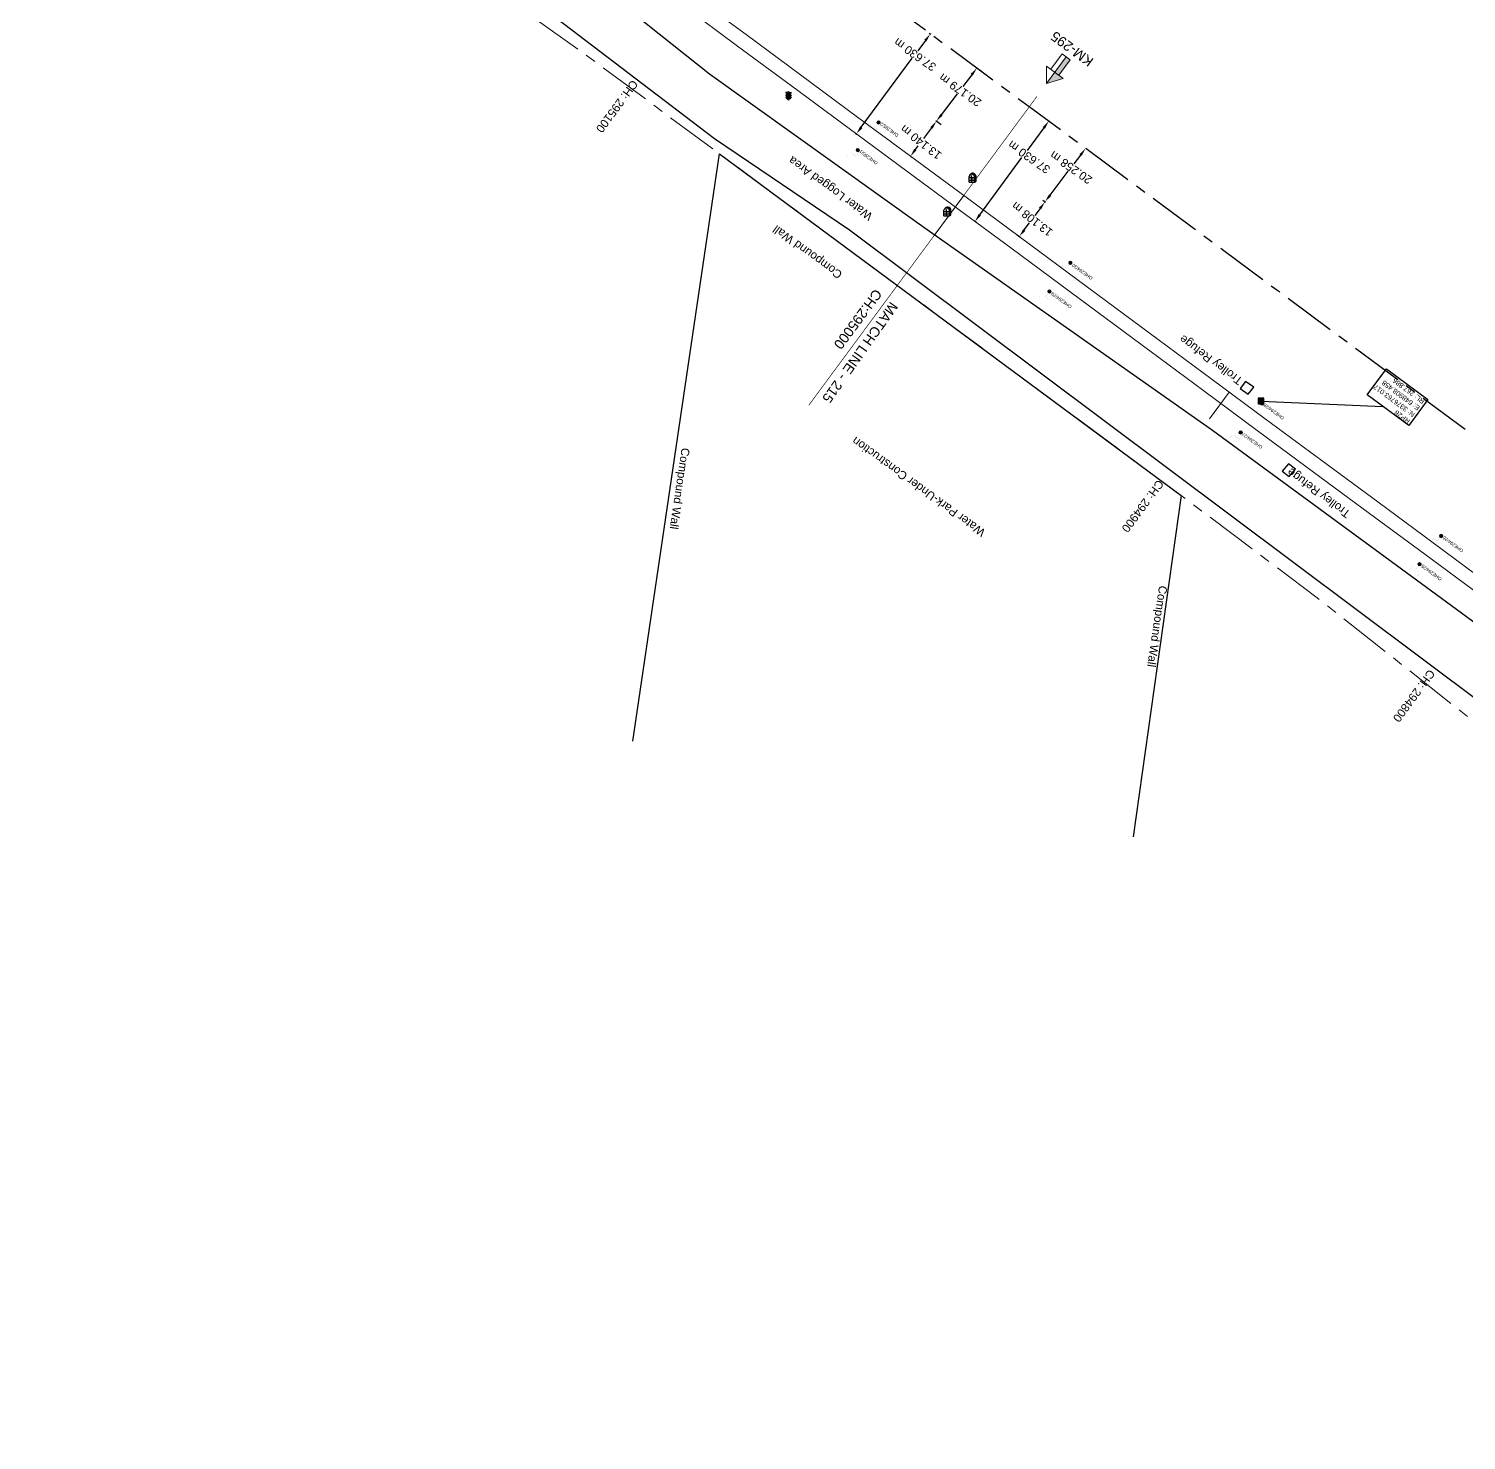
# Model space of a CAD drawing. Header units: metres. Extents: x 646303 to 662875, y 3366650 to 3378730.
# Drawn here: x 648535.5 to 648970.6, y 3376448.5 to 3376875.7 of the extents above; entities that cross this region are included whole.
import ezdxf
from ezdxf.enums import TextEntityAlignment as Align

# ---------------------------------------------------------------- set-up
doc = ezdxf.new("R2010")
doc.units = ezdxf.units.M
doc.header["$MEASUREMENT"] = 0
doc.header["$PDMODE"] = 3
doc.header["$PDSIZE"] = 0.5
doc.linetypes.add('CENTER', pattern=[50.8, 31.75, -6.35, 6.35, -6.35])
doc.linetypes.add('PHANTOM2', pattern=[1.25, 0.625, -0.125, 0.125, -0.125, 0.125, -0.125])
for name, color, linetype in [('Bench_Mark', 7, 'Continuous'), ('COMPOUND_WALL', 251, 'Continuous'), ('DFCC Boundary', 6, 'CENTER'), ('Dimension', 10, 'Continuous'), ('KILOMETER_STONE', 251, 'Continuous'), ('MATCH LINE', 7, 'Continuous'), ('SH.NOS', 251, 'Continuous'), ('SIGN_BOARD', 251, 'Continuous'), ('SIGNAL_POST', 8, 'Continuous'), ('STYLEREMARK', 251, 'Continuous'), ('TOPO_TEXT', 251, 'Continuous'), ('TROLLEY_STAND', 7, 'Continuous'), ('WATER_LOGGED_AREA', 5, 'Continuous')]:
    doc.layers.add(name, color=color, linetype=linetype)
for name, color, linetype, lineweight in [('BOUNDARY DIMENTION', 10, 'Continuous', 0), ('Existing Chainage', 7, 'Continuous', 0), ('Existing IR Track', 143, 'Continuous', 0), ('Existing Railway Boundary', 7, 'CENTER', 0), ('KM STONE', 7, 'Continuous', 0), ('OHE MAST', 8, 'Continuous', 0), ('OHE MAST TEXT', 8, 'Continuous', 0)]:
    doc.layers.add(name, color=color, linetype=linetype, lineweight=lineweight)
doc.styles.add('CUT-FILL', font='cut-fill.shx', dxfattribs={"height": 2})
doc.styles.add('notes', font='romans.shx', dxfattribs={"height": 2})
doc.styles.get("Standard").update_dxf_attribs({"font": 'arial.ttf'})
doc.styles.add('Style-Arial', font='arial.ttf')
doc.dimstyles.new('DIM', dxfattribs={"dimtxt": 2.5, "dimasz": 2.5, "dimexe": 0.18, "dimexo": 0.0625, "dimgap": 0.09, "dimtad": 0, "dimtih": 1, "dimtoh": 1, "dimdec": 3, "dimzin": 0, "dimdsep": 46, "dimtxsty": 'Standard', "dimcen": 0.09, "dimadec": 0, "dimazin": 0, "dimtfac": 1, "dimtdec": 3, "dimtofl": 0, "dimtmove": 0, "dimatfit": 3, "dimfxl": 1, "dimtolj": 1, "dimtzin": 0, "dimarcsym": 0})

# ---------------------------------------------------------------- blocks, each defined once
blk = doc.blocks.new('KMS')
blk.add_hatch(color=256).paths.add_polyline_path([(0.84, 1.71), (0.84, 0), (1.28, 0.25), (1.28, 1.71, 0.82134), (-0.65, 2.08, -0.601821)])
for points in [[(-0.84, 0), (-0.84, 1.71)], [(-0.84, 1.38), (0.84, 1.38)], [(-0.84, 0.64), (0.84, 0.64)], [(-0.84, 0), (0.84, 0)], [(0.84, 0), (0.84, 1.71)], [(0.84, 0), (1.28, 0.25)], [(1.28, 0.25), (1.28, 1.71)]]:
    blk.add_lwpolyline(points)
for centre, radius, start, end in [((0, 1.5), 0.867, 14.1462, 165.8538), ((0.28, 1.7), 1, 0.4859, 158.6661)]:
    blk.add_arc(centre, radius, start, end)
at = {"style": 'notes'}
for s, p in [('S', (-0.25, 0.09)), ('K', (-0.25, 1.58)), ('M', (-0.25, 0.81))]:
    blk.add_text(s, height=0.391, dxfattribs=at).set_placement(p)
blk = doc.blocks.new('SIG')
for color, points in [(1, [(-0.22, 0.42, 0.180295), (-0.01, 0.33, -0.00255), (0.01, 0.33, -0.00255), (0.02, 0.33, 0.180295), (0.23, 0.42, -0.002654), (0.25, 0.44, 0.184495), (0.33, 0.65, 1.000001), (-0.32, 0.65, 0.184495), (-0.24, 0.44, -0.002654)]), (2, [(0.23, -0.23, -0.002654), (0.25, -0.21, 0.184495), (0.33, 0.01, 1.000001), (-0.32, 0.01, 0.184495), (-0.24, -0.21, -0.002654), (-0.22, -0.23, 0.180295), (-0.01, -0.32, -0.00255), (0.01, -0.32, -0.00255), (0.02, -0.32, 0.180295)]), (3, [(0.23, -0.88, -0.002654), (0.25, -0.86, 0.184495), (0.33, -0.64, 1.000001), (-0.32, -0.64, 0.184495), (-0.24, -0.86, -0.002654), (-0.22, -0.88, 0.395599)])]:
    blk.add_hatch(color=color).paths.add_polyline_path(points)
for p, q in [((-0.31, 0.98), (-0.32, -0.9)), ((0.33, -0.9), (0.32, 0.98))]:
    blk.add_line(p, q)
for points in [[(-0.31, 0.98), (-0.81, 0.98, 0.198758), (-0.42, 0.41, 0.003814), (-0.31, 0.39, 0.003814)], [(-0.31, 0.33), (-0.81, 0.33, 0.198758), (-0.42, -0.23, 0.003727), (-0.32, -0.26, 0.003727)], [(0.32, 0.98), (0.82, 0.98, -0.198758), (0.44, 0.41, -0.003814), (0.32, 0.39, -0.003814)], [(0.32, 0.33), (0.82, 0.33, -0.198758), (0.44, -0.23, -0.003727), (0.33, -0.26, -0.003727)], [(-0.32, -0.32), (-0.81, -0.32, 0.198758), (-0.42, -0.88, 0.003639), (-0.32, -0.9)], [(0.33, -0.32), (0.82, -0.32, -0.198758), (0.44, -0.88, -0.003639), (0.33, -0.9)]]:
    blk.add_lwpolyline(points, format="xyb")
for centre, radius, start, end in [((0.01, 0.91), 0.324, 12.4049, 167.5951), ((0.01, 0.81), 0.357, 27.7578, 152.2422), ((0.01, -0.9), 0.324, 181.4572, 358.5428)]:
    blk.add_arc(centre, radius, start, end)
blk = doc.blocks.new('TSB30')
at = {"layer": 'SH.NOS', "const_width": 0.0052}
blk.add_lwpolyline([(-0.02, 0.03), (0.02, 0.03), (0, 0.07)], close=True, dxfattribs=at)
at = {"layer": 'SH.NOS', "const_width": 0.00557}
blk.add_lwpolyline([(0, 0.03), (0, 0)], dxfattribs=at)
at = {"layer": 'SH.NOS', "style": 'CUT-FILL'}
blk.add_text('30', height=0.00787, dxfattribs=at).set_placement((0, 0.04))
blk = doc.blocks.new('OHE MAST')
h = blk.add_hatch(color=256)
edge = h.paths.add_edge_path()
edge.add_arc((0, 0), 0.514, 0, 360)
at = {"const_width": 0.01, "flags": 128}
for points in [[(1.5, 3.5), (1.5, 2), (-1.5, 2), (-1.5, 3.5)], [(0, 2), (0, 0)]]:
    blk.add_lwpolyline(points, dxfattribs=at)
blk.add_circle((0, 0), 0.514)
blk = doc.blocks.new('KM POST PLAN')
at = {"extrusion": (0, 0, -1)}
h = blk.add_hatch(color=256, dxfattribs=at)
h.paths.add_polyline_path([(0, -20), (0, -8.47), (3, -8.47), (3, -20)])
h.paths.add_polyline_path([(0, -8.47), (0, 0), (6.25, -8.47), (3, -8.47)], flags=16)
at = {"flags": 128}
for points in [[(0, 0), (-6.25, -8.47), (6.25, -8.47)], [(0, 0), (0, -20)], [(0, 0), (6.25, -8.47)], [(3, -8.47), (3, -20), (-3, -20), (-3, -8.47)]]:
    blk.add_lwpolyline(points, dxfattribs=at)
at = {"style": 'Style-Arial'}
blk.add_attdef('KM-POST', text='', height=6, dxfattribs=at).set_placement((0, -26, -263.95), align=Align.MIDDLE_CENTER)
blk = doc.blocks.new('*D7261')
at = {"layer": 'Defpoints', "color": 0, "transparency": 16777216}
for p in [(648842.36, 3376823.86), (648834.57, 3376813.32), (648835.31, 3376812.77)]:
    blk.add_point(p, dxfattribs=at)
at = {"layer": 'Dimension', "color": 0, "lineweight": -2, "transparency": 16777216}
for p, q in [((648841.61, 3376821.3), (648840.02, 3376819.15)), ((648842.41, 3376823.82), (648843.24, 3376823.21)), ((648836.79, 3376814.78), (648838.4, 3376816.95)), ((648834.62, 3376813.28), (648835.45, 3376812.67))]:
    blk.add_line(p, q, dxfattribs=at)
at = {"layer": 'Dimension', "color": 0, "transparency": 16777216}
for points in [[(648841.28, 3376821.55), (648841.95, 3376821.06), (648843.1, 3376823.32)], [(648836.46, 3376815.03), (648837.13, 3376814.54), (648835.31, 3376812.77)]]:
    blk.add_solid(points, dxfattribs=at)
at = {"layer": 'Dimension', "color": 0, "lineweight": 0, "transparency": 16777216, "insert": (648839.21, 3376818.05), "char_height": 2.5, "attachment_point": 5, "rotation": 142}
blk.add_mtext('\\A1;13.108 m', dxfattribs=at)
blk = doc.blocks.new('*D7262')
at = {"layer": 'Defpoints', "color": 0, "transparency": 16777216}
for p in [(648810.21, 3376847.66), (648802.4, 3376837.09), (648802.4, 3376837.09)]:
    blk.add_point(p, dxfattribs=at)
at = {"layer": 'Dimension', "color": 0, "lineweight": -2, "transparency": 16777216}
for p, q in [((648810.26, 3376847.62), (648810.36, 3376847.55)), ((648808.73, 3376845.64), (648806.36, 3376842.44)), ((648803.89, 3376839.1), (648804.73, 3376840.24)), ((648802.45, 3376837.05), (648802.54, 3376836.98))]:
    blk.add_line(p, q, dxfattribs=at)
at = {"layer": 'Dimension', "color": 0, "transparency": 16777216}
for points in [[(648808.39, 3376845.89), (648809.06, 3376845.4), (648810.21, 3376847.65)], [(648803.55, 3376839.35), (648804.22, 3376838.85), (648802.4, 3376837.09)]]:
    blk.add_solid(points, dxfattribs=at)
at = {"layer": 'Dimension', "color": 0, "lineweight": 0, "transparency": 16777216, "insert": (648805.55, 3376841.34), "char_height": 2.5, "attachment_point": 5, "rotation": 142}
blk.add_mtext('\\A1;13.140 m', dxfattribs=at)
blk = doc.blocks.new('*D7108')
at = {"layer": 'BOUNDARY DIMENTION', "color": 0, "lineweight": -2, "transparency": 16777216}
for p, q in [((648855.4, 3376839.41), (648855.49, 3376839.34)), ((648853.84, 3376837.46), (648851.78, 3376834.76)), ((648844.61, 3376825.3), (648850.13, 3376832.58)), ((648843.15, 3376823.28), (648843.24, 3376823.2))]:
    blk.add_line(p, q, dxfattribs=at)
at = {"layer": 'BOUNDARY DIMENTION', "color": 0, "transparency": 16777216}
for points in [[(648853.5, 3376837.71), (648854.17, 3376837.21), (648855.35, 3376839.45)], [(648844.28, 3376825.56), (648844.94, 3376825.05), (648843.1, 3376823.31)]]:
    blk.add_solid(points, dxfattribs=at)
at = {"layer": 'Defpoints', "color": 0, "transparency": 16777216}
for p in [(648855.35, 3376839.45), (648855.35, 3376839.45), (648843.1, 3376823.31)]:
    blk.add_point(p, dxfattribs=at)
at = {"layer": 'BOUNDARY DIMENTION', "color": 0, "transparency": 16777216, "insert": (648850.96, 3376833.67), "char_height": 2.5, "attachment_point": 5, "rotation": 145}
blk.add_mtext('\\A1;20.258 m', dxfattribs=at)
blk = doc.blocks.new('*D7109')
at = {"layer": 'BOUNDARY DIMENTION', "color": 0, "lineweight": -2, "transparency": 16777216}
for p, q in [((648820.93, 3376861.75), (648818.23, 3376858.19)), ((648823.83, 3376862.68), (648822.29, 3376863.85)), ((648811.75, 3376849.65), (648816.57, 3376856.01)), ((648811.63, 3376846.61), (648810.09, 3376847.77))]:
    blk.add_line(p, q, dxfattribs=at)
at = {"layer": 'BOUNDARY DIMENTION', "color": 0, "transparency": 16777216}
for points in [[(648820.59, 3376862), (648821.26, 3376861.49), (648822.44, 3376863.74)], [(648811.42, 3376849.91), (648812.08, 3376849.4), (648810.24, 3376847.66)]]:
    blk.add_solid(points, dxfattribs=at)
at = {"layer": 'Defpoints', "color": 0, "transparency": 16777216}
for p in [(648822.44, 3376863.74), (648823.88, 3376862.64), (648811.68, 3376846.57)]:
    blk.add_point(p, dxfattribs=at)
at = {"layer": 'BOUNDARY DIMENTION', "color": 0, "transparency": 16777216, "insert": (648817.4, 3376857.1), "char_height": 2.5, "attachment_point": 5, "rotation": 145}
blk.add_mtext('\\A1;20.179 m', dxfattribs=at)
blk = doc.blocks.new('*D7019')
at = {"layer": 'Defpoints', "color": 0, "linetype": 'Continuous', "ltscale": 0.5, "transparency": 16777216}
for p in [(648844.2, 3376847.67), (648844.58, 3376847.38), (648822.26, 3376817.09)]:
    blk.add_point(p, dxfattribs=at)
at = {"layer": 'DFCC Boundary', "color": 0, "linetype": 'Continuous', "lineweight": -2, "ltscale": 0.5, "transparency": 16777216}
for p, q in [((648844.53, 3376847.42), (648844.05, 3376847.77)), ((648842.72, 3376845.65), (648837.71, 3376838.86)), ((648823.36, 3376819.39), (648836.09, 3376836.66)), ((648822.21, 3376817.13), (648821.73, 3376817.48))]:
    blk.add_line(p, q, dxfattribs=at)
at = {"layer": 'DFCC Boundary', "color": 0, "linetype": 'Continuous', "ltscale": 0.5, "transparency": 16777216}
for points in [[(648842.38, 3376845.9), (648843.05, 3376845.41), (648844.2, 3376847.67)], [(648823.02, 3376819.63), (648823.69, 3376819.14), (648821.87, 3376817.37)]]:
    blk.add_solid(points, dxfattribs=at)
at = {"layer": 'DFCC Boundary', "color": 0, "linetype": 'Continuous', "ltscale": 0.5, "transparency": 16777216, "insert": (648838.25, 3376836.82), "char_height": 2.5, "attachment_point": 5, "rotation": 145}
blk.add_mtext('\\A1;37.630 m', dxfattribs=at)
blk = doc.blocks.new('*D7020')
at = {"layer": 'Defpoints', "color": 0, "linetype": 'Continuous', "ltscale": 0.5, "transparency": 16777216}
for p in [(648807.97, 3376874.4), (648808.37, 3376874.11), (648785.6, 3376844.15)]:
    blk.add_point(p, dxfattribs=at)
at = {"layer": 'DFCC Boundary', "color": 0, "linetype": 'Continuous', "lineweight": -2, "ltscale": 0.5, "transparency": 16777216}
for p, q in [((648808.02, 3376874.37), (648808.51, 3376874)), ((648806.88, 3376872.1), (648804.55, 3376868.94)), ((648787.48, 3376845.86), (648802.92, 3376866.74)), ((648785.65, 3376844.11), (648786.14, 3376843.75))]:
    blk.add_line(p, q, dxfattribs=at)
at = {"layer": 'DFCC Boundary', "color": 0, "linetype": 'Continuous', "ltscale": 0.5, "transparency": 16777216}
for points in [[(648806.55, 3376872.35), (648807.22, 3376871.85), (648808.37, 3376874.11)], [(648787.15, 3376846.11), (648787.82, 3376845.62), (648786, 3376843.85)]]:
    blk.add_solid(points, dxfattribs=at)
at = {"layer": 'DFCC Boundary', "color": 0, "linetype": 'Continuous', "ltscale": 0.5, "transparency": 16777216, "insert": (648803.73, 3376867.84), "char_height": 2.5, "attachment_point": 5, "rotation": 145}
blk.add_mtext('\\A1;37.630 m', dxfattribs=at)
blk = doc.blocks.new('BM')
blk.add_hatch(color=256).paths.add_polyline_path([(-0.88, 0.88), (-0.88, -0.88), (0.88, -0.88), (0.88, 0.88)])
for p, q in [((0.88, 0.88), (-0.88, 0.88)), ((-0.88, 0.88), (-0.88, -0.88)), ((0.88, -0.88), (0.88, 0.88)), ((-0.88, -0.88), (0.88, -0.88))]:
    blk.add_line(p, q)

msp = doc.modelspace()

# ---------------------------------------------------------------- linework, layer by layer
at = {"layer": 'COMPOUND_WALL', "linetype": 'Continuous'}
msp.add_polyline3d([(648718.324, 3376660.051, 265.594), (648744.601, 3376837.776, 265.957), (648884.3359, 3376734.4192, 265.9487), (648869.735, 3376631.179, 266.917)], dxfattribs=at)
at = {"layer": 'DFCC Boundary', "ltscale": 0.5, "flags": 128}
msp.add_lwpolyline([(655695.597, 3371812.1897), (655640.8822, 3371912.823), (655580.0449, 3371996.7158), (655509.7792, 3372062.0857), (655426.9534, 3372113.9756), (655342.6069, 3372167.9462), (655257.8854, 3372221.2222), (655173.2688, 3372275.363), (655087.3459, 3372327.2788), (655002.8598, 3372380.6107), (654914.5097, 3372429.9473), (654741.1355, 3372529.4419), (654650.033, 3372576.4159), (654568.6995, 3372626.155), (654571.9877, 3372630.6369), (654391.4686, 3372756.327), (654377.1337, 3372736.8494), (654004.4289, 3373016.6995), (654007.7887, 3373020.6424), (653690.5739, 3373253.6486), (653690.5425, 3373253.6059), (653433.8132, 3373453.1485), (653440.7668, 3373462.5592), (653208.8394, 3373636.5534), (653216.1698, 3373646.5105), (653142.1983, 3373700.8896), (653053.6963, 3373771.1122), (652994.4341, 3373810.5255), (652929.3691, 3373859.5713), (652860.9168, 3373902.1103), (652749.6028, 3373984.4705), (652631.2396, 3374070.7175), (652636.2281, 3374078.1704), (652537.912, 3374145.7283), (652392.904, 3374241.2711), (652388.7719, 3374235.6812), (652308.569, 3374304.8076), (652315.9256, 3374314.7669), (652103.9815, 3374448.7876), (652083.1937, 3374464.1943), (652072.7494, 3374471.9329), (652052.3219, 3374487.0684), (652038.1897, 3374497.5387), (652024.0173, 3374508.0388), (652009.8347, 3374518.5254), (651995.6683, 3374529), (651981.7515, 3374539.2836), (651967.8828, 3374549.5317), (651954.6903, 3374559.2866), (651941.4997, 3374569.04), (651923.9377, 3374582.0168), (651906.3215, 3374595.0337), (651892.0868, 3374605.5547), (651877.7985, 3374616.1153), (651861.6288, 3374628.0564), (651845.5071, 3374639.9619), (651829.5757, 3374651.7544), (651824.7911, 3374655.296), (651813.6747, 3374663.5244), (651797.4592, 3374675.4968), (651792.6217, 3374679.0685), (651809.3453, 3374701.6999), (651798.0335, 3374710.0518), (651782.3495, 3374721.6444), (651766.6655, 3374733.2369), (651750.5163, 3374745.1875), (651734.3118, 3374757.179), (651717.3274, 3374769.6994), (651700.4625, 3374782.1317), (651684.6001, 3374793.8578), (651668.5938, 3374805.6902), (651652.6806, 3374817.4203), (651636.8173, 3374829.1137), (651620.9269, 3374840.8662), (651604.9647, 3374852.6718), (651588.7459, 3374864.6312), (651572.5882, 3374876.5455), (651556.6943, 3374888.2868), (651540.8409, 3374899.9983), (651524.5553, 3374912.0488), (651508.2568, 3374924.109), (651492.7938, 3374935.5157), (651477.3997, 3374946.8715), (651461.3291, 3374958.7436), (651445.2311, 3374970.6359), (651429.3555, 3374982.3615), (651413.4375, 3374994.1184), (651396.6322, 3375006.522), (651379.7761, 3375018.963), (651363.6644, 3375030.8565), (651352.7728, 3375038.8965), (651331.6522, 3375054.4784), (651315.7738, 3375066.1947), (651299.7306, 3375078.0412), (651283.6239, 3375089.9346), (651273.9044, 3375097.1057), (651264.2377, 3375104.2378), (651243.4187, 3375119.6324), (651222.5077, 3375135.095), (651201.5462, 3375150.5784), (651180.4926, 3375166.1298), (651161.7365, 3375179.9701), (651143.0969, 3375193.7244), (651126.6442, 3375205.9373), (651110.0563, 3375218.2505), (651088.7204, 3375233.9244), (651067.5473, 3375249.4788), (651049.4448, 3375262.8672), (651031.0656, 3375276.4601), (651013.3004, 3375289.5618), (650995.6557, 3375302.5748), (650975.556, 3375317.4171), (650955.4878, 3375332.2363), (650948.8014, 3375337.1771), (650951.4372, 3375340.7501), (650937.0874, 3375351.3535), (650916.0918, 3375366.8677), (650897.9224, 3375380.2929), (650879.805, 3375393.6796), (650866.8386, 3375403.2309), (650853.9116, 3375412.7532), (650835.5886, 3375426.289), (650817.2946, 3375439.8035), (650797.968, 3375454.1206), (650778.7222, 3375468.3781), (650760.7655, 3375481.6337), (650742.8011, 3375494.8949), (650723.0807, 3375509.4255), (650703.3693, 3375523.9495), (650688.6613, 3375534.8372), (650673.8463, 3375545.804), (650653.7938, 3375560.6295), (650633.6894, 3375575.4932), (650612.6421, 3375591.0542), (650592.0153, 3375606.3042), (650570.0328, 3375622.5591), (650548.5001, 3375638.4814), (650530.5234, 3375651.793), (650512.3606, 3375665.2423), (650494.7465, 3375678.2665), (650476.9008, 3375691.462), (650459.2976, 3375704.4721), (650441.3132, 3375717.7633), (650427.1261, 3375728.1319), (650413.8099, 3375737.864), (650402.677, 3375746.2697), (650389.8486, 3375755.6668), (650377.7322, 3375764.5425), (650360.7275, 3375777.1141), (650343.7744, 3375789.6482), (650325.0342, 3375803.5254), (650306.3109, 3375817.39), (650287.6225, 3375831.2124), (650268.717, 3375845.1957), (650250.337, 3375858.8009), (650231.8256, 3375872.5033), (650215.4559, 3375884.6355), (650199.261, 3375896.6381), (650189.9351, 3375903.5429), (650184.6476, 3375907.4517), (650170.3331, 3375918.0338), (650153.2211, 3375930.7288), (650135.9365, 3375943.5518), (650119.2313, 3375955.9159), (650102.3769, 3375968.3905), (650085.2738, 3375981.0461), (650068.2078, 3375993.6742), (650052.7787, 3376005.1011), (650037.4384, 3376016.4621), (650022.1728, 3376027.766), (650006.9632, 3376039.0283), (649974.7512, 3376062.8762), (649961.4537, 3376072.7117), (649948.2091, 3376082.508), (649944.476, 3376085.2722), (649918.728, 3376050.5341), (649909.4316, 3376057.4177), (649896.4092, 3376067.0604), (649893.7832, 3376069.0128), (649891.1645, 3376070.9437), (649888.4639, 3376072.9569), (649875.744, 3376082.3694), (649867.5551, 3376088.4016), (649853.4118, 3376098.8745), (649839.2513, 3376109.3603), (649829.0749, 3376116.9005), (649827.2194, 3376118.2675), (649818.0867, 3376125.0366), (649808.8566, 3376131.8779), (649793.2502, 3376143.4201), (649777.6288, 3376154.9733), (649763.6321, 3376165.3144), (649749.5741, 3376175.7007), (649733.9228, 3376187.2754), (649718.3343, 3376198.8036), (649705.3241, 3376208.4391), (649692.3703, 3376218.0327), (649678.0208, 3376228.6769), (649663.5747, 3376239.3366), (649646.4625, 3376252.0623), (649634.6272, 3376260.744), (649624.9192, 3376267.9946), (649615.0208, 3376275.3876), (649599.9831, 3376286.4834), (649588.9857, 3376294.598), (649590.032, 3376296.0132), (649586.1685, 3376298.8639), (649569.3593, 3376311.3207), (649552.641, 3376323.7102), (649537.2353, 3376335.0739), (649521.9792, 3376346.327), (649506.2408, 3376358.0035), (649490.3575, 3376369.7875), (649475.7578, 3376380.5673), (649461.1933, 3376391.3211), (649445.4753, 3376402.9572), (649429.8494, 3376414.5253), (649414.4906, 3376425.9209), (649378.3483, 3376452.6365), (649368.4603, 3376459.9984), (649352.6509, 3376471.6682), (649336.6992, 3376483.4434), (649322.3941, 3376494.1037), (649307.6557, 3376505.0862), (649290.8736, 3376517.4208), (649273.972, 3376529.8435), (649258.1992, 3376541.4854), (649242.2966, 3376553.2232), (649226.5432, 3376564.8634), (649210.8826, 3376576.435), (649195.2207, 3376588.0769), (649179.5326, 3376599.7383), (649164.9134, 3376610.5118), (649150.5177, 3376621.1205), (649135.415, 3376632.3287), (649120.2337, 3376643.5954), (649107.8929, 3376652.6743), (649095.5927, 3376661.7234), (649079.5687, 3376673.5769), (649063.4846, 3376685.4748), (649046.5651, 3376697.9756), (649029.6506, 3376710.4727), (649013.3465, 3376722.5351), (648996.9805, 3376734.6431), (648980.3936, 3376746.8979), (648963.6626, 3376759.259), (648946.7453, 3376771.7643), (648929.6945, 3376784.3682), (648913.5118, 3376796.3614), (648897.2206, 3376808.435), (648876.2496, 3376823.9678), (648855.1325, 3376839.6089), (648839.3985, 3376851.2044), (648823.6596, 3376862.8037), (648806.187, 3376875.7235), (648788.7814, 3376888.5937), (648772.4766, 3376900.6763), (648756.1277, 3376912.7915), (648748.6058, 3376918.3049), (648733.321, 3376929.6306), (648718.1841, 3376940.8501), (648694.1574, 3376958.9078), (648686.9154, 3376964.1595), (648685.9321, 3376964.8321), (648667.95, 3376978.2197), (648649.3198, 3376992.1471), (648633.5557, 3377003.8368), (648617.684, 3377015.6038), (648613.3865, 3377018.7718), (648613.1308, 3377018.4261), (648605.39, 3377024.1325), (648593.439, 3377032.9404), (648576.5994, 3377045.3816), (648559.8787, 3377057.7351), (648542.9247, 3377070.3132), (648525.9483, 3377082.908), (648511.3109, 3377093.7409), (648496.5572, 3377104.6599), (648477.562, 3377118.7172), (648458.5464, 3377132.7896), (648451.3349, 3377138.2101), (648435.5918, 3377149.862), (648422.1096, 3377159.9046), (648408.3664, 3377170.0637), (648394.6863, 3377180.1761), (648381.6588, 3377189.818), (648368.6059, 3377199.4787), (648354.1188, 3377210.196), (648339.6473, 3377220.9017), (648325.8166, 3377231.1386), (648311.9735, 3377241.3853), (648297.2469, 3377252.2824), (648283.6168, 3377262.3688), (648282.6002, 3377260.9951), (648281.5015, 3377261.8082), (648268.446, 3377271.4578), (648255.3849, 3377281.1115), (648243.3023, 3377290.0413), (648231.5826, 3377298.7116), (648230.1246, 3377299.843), (648216.137, 3377310.1827), (648202.3989, 3377320.3379), (648187.9045, 3377331.0225), (648173.4524, 3377341.7035), (648159.964, 3377351.7009), (648146.3755, 3377361.7726), (648132.3698, 3377372.1252), (648118.3132, 3377382.5155), (648104.5683, 3377392.6752), (648090.8453, 3377402.8186), (648079.0331, 3377411.5788), (648067.1746, 3377420.3734), (648052.1864, 3377431.461), (648037.1291, 3377442.5999), (648023.4384, 3377452.7367), (648009.6421, 3377462.9518), (647998.5681, 3377471.1475), (647977.6651, 3377486.6371), (647970.8013, 3377491.7424), (647954.3046, 3377504.0127), (647940.5645, 3377514.1537), (647927.1436, 3377524.0583), (647912.5029, 3377534.9198), (647897.7662, 3377545.8524), (647883.3488, 3377556.5286), (647868.9785, 3377567.1699), (647855.3948, 3377577.2425), (647841.7032, 3377587.3948), (647828.8284, 3377596.8277), (647815.9828, 3377606.2395), (647798.869, 3377618.9232), (647787.996, 3377626.9816), (647769.1212, 3377640.9619), (647756.6675, 3377650.183), (647742.624, 3377660.5991), (647728.5049, 3377671.0713), (647713.635, 3377682.0926), (647698.699, 3377693.1628), (647681.9918, 3377705.517), (647665.4025, 3377717.7839), (647652.0515, 3377727.6811), (647638.8028, 3377737.5025), (647625.2604, 3377747.546), (647611.724, 3377757.585), (647601.846, 3377764.9047), (647586.5632, 3377776.2354), (647574.9107, 3377784.8659), (647552.1318, 3377801.7377), (647544.5766, 3377807.3492), (647531.2096, 3377817.2774), (647518.7824, 3377826.4783), (647506.3678, 3377835.6698), (647493.0662, 3377845.5438), (647479.7149, 3377855.4547), (647466.3541, 3377865.3556), (647452.9886, 3377875.26), (647440.1702, 3377884.755), (647427.3392, 3377894.2595), (647421.9004, 3377898.2902), (647422.4016, 3377898.9655), (647413.1507, 3377905.8213), (647398.5546, 3377916.6386), (647385.2867, 3377926.4568), (647372.1159, 3377936.2032), (647357.4127, 3377947.1112), (647351.2811, 3377951.6601), (647330.0092, 3377967.4105), (647317.4471, 3377976.6964), (647304.414, 3377986.3606), (647291.335, 3377996.0589), (647278.7541, 3378005.3917), (647266.0777, 3378014.7954), (647252.9457, 3378024.4462), (647239.9839, 3378033.9719), (647225.7512, 3378044.5255), (647211.5179, 3378055.0796), (647196.511, 3378066.208), (647181.4966, 3378077.3419), (647167.7872, 3378087.5064), (647154.0498, 3378097.6917), (647140.7668, 3378107.5414), (647127.4862, 3378117.3893), (647113.2521, 3378127.9375), (647099.0375, 3378138.4713), (647085.0268, 3378148.8592), (647070.9977, 3378159.2608), (647056.5444, 3378169.9697), (647042.0873, 3378180.6814), (647027.5624, 3378191.4464), (647013.0728, 3378202.1851), (646999.864, 3378211.9684), (646986.6741, 3378221.7376), (646973.6148, 3378231.4185), (646960.4875, 3378241.1499), (646945.7953, 3378252.0414), (646931.0256, 3378262.9902), (646930.6274, 3378263.2852), (646951.9475, 3378292.0562)], dxfattribs=at)
at = {"layer": 'Existing Chainage', "color": 0, "linetype": 'Continuous', "lineweight": 13, "flags": 128}
for points in [[(648809.5732, 3376813.1382), (648818.487, 3376825.2024)], [(648892.8802, 3376757.6428), (648898.8384, 3376765.6739)]]:
    msp.add_lwpolyline(points, dxfattribs=at)
at = {"layer": 'Existing IR Track', "flags": 128}
for points in [[(648733.8024, 3376882.4994), (648750.0724, 3376870.4428), (648766.3928, 3376858.3485), (648783.8142, 3376845.4667), (648801.3108, 3376832.5291), (648817.0737, 3376820.9122), (648832.7714, 3376809.3433), (648853.8524, 3376793.7291), (648874.8233, 3376778.1963), (648891.1061, 3376766.1289), (648907.3076, 3376754.1218), (648924.377, 3376741.5041), (648941.2944, 3376728.9988), (648958.0327, 3376716.6322), (648974.6197, 3376704.3775)], [(648736.433, 3376885.8663), (648752.6353, 3376873.8891), (648769.1047, 3376861.7144), (648786.3897, 3376848.9306), (648803.8678, 3376836.0039), (648819.6322, 3376824.3562), (648835.3095, 3376812.773), (648856.3934, 3376797.1473), (648877.2885, 3376781.6616), (648893.6367, 3376769.533), (648909.7099, 3376757.6085), (648926.918, 3376744.9209), (648943.7768, 3376732.4909), (648960.5877, 3376720.0697), (648977.0181, 3376707.9296)]]:
    msp.add_lwpolyline(points, dxfattribs=at)
at = {"layer": 'Existing Railway Boundary', "ltscale": 0.5, "flags": 128}
msp.add_lwpolyline([(646392.1468, 3378591.2261), (646396.278, 3378587.827), (646429.651, 3378563.418), (646508.624, 3378505.748), (646567.005, 3378462.112), (646623.834, 3378415.482), (646669.109, 3378384.322), (646783.715, 3378301.571), (646838.51, 3378262.658), (646952.965, 3378175.311), (647008.322, 3378137.109), (647042.48, 3378108.182), (647061.492, 3378093.308), (647116.071, 3378054.446), (647172.63, 3378010.839), (647203.302, 3377988.485), (647278.805, 3377934.138), (647286.816, 3377929.324), (647322.757, 3377901.879), (647327.453, 3377897.612), (647377.707, 3377860.589), (647378.814, 3377859.734), (647437.901, 3377816.941), (647606.644, 3377691.844), (647666.769, 3377648.092), (647794.937, 3377549.687), (647975.1074, 3377413.5011), (647977.8017, 3377417.0657), (648027.4338, 3377380.0062), (648110.3973, 3377319.5954), (648183.2081, 3377266.1501), (648191.8776, 3377258.0726), (648269.3864, 3377190.3732), (648349.8663, 3377128.7481), (648429.2911, 3377068.0894), (648510.0332, 3377005.89), (648593.7861, 3376946.3385), (648703.2639, 3376868.3893), (648785.9497, 3376807.1919), (648843.0976, 3376764.9217), (648884.3359, 3376734.4192), (648925.4213, 3376703.4942), (649003.8619, 3376641.5777), (649085.6243, 3376580.268), (649160.7342, 3376521.6531), (649159.399, 3376518.699), (649597.03, 3376195.673), (649628.576, 3376173.111), (649858.736, 3376011.074), (649859.639, 3376011.308), (649903.9096, 3375976.0332), (649983.9778, 3375912.8788), (650064.087, 3375849.8458), (650145.5828, 3375789.5147), (650203.6992, 3375747.6273), (650229.1146, 3375729.8999), (650311.1336, 3375670.8996), (650393.4676, 3375613.5658), (650474.1888, 3375553.4634), (650558.5306, 3375491.2802), (650640.5125, 3375430.4873), (650721.5874, 3375369.5602), (650805.2992, 3375310.9776), (650888.8131, 3375251.7425), (650970.5637, 3375191.0218), (650979.148, 3375182.473), (651022.914, 3375150.971), (651049.438, 3375131.658), (651080.6121, 3375108.7365), (651121.6394, 3375080.124), (651162.5065, 3375051.934), (651219.8827, 3375012.3945), (651276.5566, 3374969.1448), (651325.3169, 3374928.7321), (651378.6731, 3374889.2566), (651430.8267, 3374849.9676), (651482.8933, 3374810.1206), (651533.9278, 3374772.1437), (651588.1143, 3374733.5561), (651641.577, 3374695.4503), (651693.877, 3374656.8656), (651742.5416, 3374622.3281)], dxfattribs=at)
at = {"layer": 'MATCH LINE', "linetype": 'PHANTOM2', "ltscale": 15, "const_width": 0.2}
msp.add_lwpolyline([(648840.6342, 3376855.1774), (648771.5901, 3376761.7301)], dxfattribs=at)
at = {"layer": 'STYLEREMARK'}
msp.add_line((648908.4577, 3376763.0027, 268.9741), (648945.2708, 3376761.4044, 397.8593), dxfattribs=at)
at = {"layer": 'STYLEREMARK', "linetype": 'Continuous', "elevation": 397.8593}
msp.add_lwpolyline([(648940.5388, 3376764.9163), (648946.3791, 3376772.7859), (648958.9769, 3376763.4366), (648953.1366, 3376755.567)], close=True, dxfattribs=at)
at = {"layer": 'TROLLEY_STAND', "linetype": 'Continuous'}
for points in [[(648904.579, 3376765.099, 268.692), (648906.256, 3376767.164, 268.535), (648903.785, 3376768.898, 268.558), (648902.1051, 3376766.8294, 268.558)], [(648916.925, 3376740.219, 268.492), (648918.853, 3376742.41, 268.527), (648916.798, 3376744.013, 268.482), (648914.8699, 3376741.8218, 268.482)]]:
    msp.add_polyline3d(points, close=True, dxfattribs=at)
at = {"layer": 'WATER_LOGGED_AREA', "linetype": 'Continuous'}
for points in [[(648422.353, 3377076.803, 265.647), (648421.975, 3377103.018, 265.682), (648428.149, 3377094.184, 265.679), (648440.654, 3377088.383, 265.111), (648490.593, 3377050.167, 265.821), (648528.134, 3377023.961, 266.003), (648558.961, 3377001.427, 264.875), (648679.962, 3376908.452, 265.584), (648714.98, 3376883.058, 265.339), (648741.59, 3376862.043, 265.4), (648806.463, 3376815.648, 265.155), (648893.737, 3376754.186, 266.444), (648980.103, 3376690.883, 264.186), (649033.514, 3376650.518, 263.756), (649093.987, 3376606.366, 263.613), (649121.13, 3376586.323, 264.035), (649151.646, 3376536.12, 265.076), (649142.998, 3376530.691, 265.098), (649135.039, 3376511.32, 265.148)], [(648422.353, 3377076.803, 265.647), (648509.019, 3377014.068, 265.82), (648576.743, 3376968.639, 265.527), (648632.096, 3376927.372, 265.465), (648667.657, 3376898.848, 265.496), (648688.932, 3376883.675, 265.463), (648743.076, 3376842.499, 265.45), (648783.895, 3376814.779, 265.28), (649014.686, 3376642.074, 265.274), (649122.708, 3376551.449, 265.283)]]:
    msp.add_polyline3d(points, dxfattribs=at)

# ---------------------------------------------------------------- block references
at = {"layer": 'Bench_Mark'}
msp.add_blockref('BM', (648908.4577, 3376763.0027, 268.9741), dxfattribs=at)
at = {"layer": 'KILOMETER_STONE', "linetype": 'Continuous'}
for p in [(648820.931, 3376829.247, 268.921), (648813.328, 3376819.014, 268.762)]:
    msp.add_blockref('KMS', p, dxfattribs=at)
at = {"layer": 'KM STONE'}
ref = msp.add_blockref('KM POST PLAN', (648843.5265, 3376859.0919), dxfattribs=dict(at, xscale=0.5, yscale=0.5, zscale=0.5, rotation=143.5409308367269))
ref.add_attrib('KM-POST', 'KM-295', dxfattribs={"layer": '0', "height": 3, "rotation": 143.540931, "style": 'Style-Arial'}).set_placement((648851.2517, 3376869.5476), align=Align.MIDDLE_CENTER)
at = {"layer": 'OHE MAST', "color": 2, "rotation": 143.3908318566117}
for p in [(648792.717, 3376847.331), (648786.431, 3376838.963), (648850.758, 3376804.828), (648844.419, 3376796.176), (648908.765, 3376762.259), (648902.293, 3376753.508), (648962.976, 3376722.176), (648956.449, 3376713.639)]:
    msp.add_blockref('OHE MAST', p, dxfattribs=at)
at = {"layer": 'SIGN_BOARD', "linetype": 'Continuous'}
msp.add_blockref('SIG', (648765.429, 3376855.364, 268.27), dxfattribs=at)
at = {"layer": 'SIGNAL_POST', "linetype": 'Continuous'}
msp.add_blockref('TSB30', (648850.6668, 3376791.7015, 267.994), dxfattribs=at)

# ---------------------------------------------------------------- texts
at = {"layer": 'Existing Chainage', "color": 0, "linetype": 'Continuous', "lineweight": 0, "attachment_point": 6, "line_spacing_factor": 0.6, "style": 'Style-Arial'}
for s, insert, char_height, rotation in [('CH: 295100', (648708.0194, 3376844.6921), 2.5, 233.527091), ('CH:295000', (648780.166, 3376779.2556), 3, 233.540931), ('CH: 294900', (648867.1067, 3376723.7404), 2.5, 233.428598), ('CH: 294800', (648949.1921, 3376666.3191), 2.5, 233.491308)]:
    msp.add_mtext(s, dxfattribs=dict(at, insert=insert, char_height=char_height, rotation=rotation))
at = {"layer": 'MATCH LINE', "linetype": 'Continuous'}
msp.add_text('MATCH LINE - 215', height=3, rotation=234.693137, dxfattribs=at).set_placement((648796.3422, 3376793.2921))
at = {"layer": 'OHE MAST TEXT'}
for s, p in [('OHE295/2', (648795.9598, 3376845.1565)), ('OHE295/1', (648789.6738, 3376836.7885)), ('OHE294/30', (648854.3778, 3376802.1504)), ('OHE294/29', (648848.0388, 3376793.4984)), ('OHE294/28', (648912.3295, 3376759.836)), ('OHE294/27', (648905.7843, 3376751.0003)), ('OHE294/26', (648966.5498, 3376719.6694)), ('OHE294/25', (648960.0228, 3376711.1324))]:
    msp.add_text(s, height=1, rotation=144, dxfattribs=at).set_placement(p, align=Align.MIDDLE_CENTER)
at = {"layer": 'STYLEREMARK', "linetype": 'Continuous', "insert": (648942.4794, 3376763.6937), "char_height": 1.5, "width": 25.715213, "attachment_point": 2, "rotation": 143.419504}
msp.add_mtext('\\pxql;RP28\\PN: 3376763.017\\PE: 648908.458\\PRL: 267.886', dxfattribs=at)
at = {"layer": 'TOPO_TEXT', "color": 5}
msp.add_text('Water Logged Area', height=2.5, rotation=144.100313, dxfattribs=at).set_placement((648791.1485, 3376819.4727))
at = {"layer": 'TOPO_TEXT'}
for s, rotation, p in [('Compound Wall', 144.100313, (648781.9857, 3376801.7984)), ('Trolley Refuge', 143.499627, (648903.1515, 3376769.6582, -268.5507)), ('Water Park-Under Construction', 144.100313, (648825.2795, 3376723.7841)), ('Compound Wall', 261.589634, (648733.1379, 3376748.9873)), ('Trolley Refuge', 143.499627, (648935.7612, 3376729.4111)), ('Compound Wall', 261.589634, (648877.6315, 3376707.2801))]:
    msp.add_text(s, height=2.5, rotation=rotation, dxfattribs=at).set_placement(p)

# ---------------------------------------------------------------- dimensions: what is measured, and where the dimension line sits
at = {"layer": 'BOUNDARY DIMENTION'}
for base, p1, p2, picture, middle in [((648822.4366, 3376863.7366), (648811.6779, 3376846.5699), (648823.8763, 3376862.644), '*D7109', (648817.3993, 3376857.0988)), ((648855.3466, 3376839.4502), (648843.1003, 3376823.313), (648855.3466, 3376839.4502), '*D7108', (648850.9578, 3376833.6669))]:
    dim = msp.add_linear_dim(base=base, p1=p1, p2=p2, angle=52.805753, dimstyle='DIM', override={"dimpost": ' m'}, dxfattribs=at)
    dim.commit()
    dim.dimension.update_dxf_attribs({"geometry": picture, "text_midpoint": middle, "dimtype": 129, "text_rotation": 145})
at = {"layer": 'DFCC Boundary', "linetype": 'Continuous', "ltscale": 0.5}
for base, p1, p2, angle, picture, middle in [((648808.3685, 3376874.1104), (648785.5989, 3376844.147), (648807.9717, 3376874.4038), 53.519668, '*D7020', (648803.7343, 3376867.8432)), ((648844.1996, 3376847.6661), (648822.2582, 3376817.0913), (648844.583, 3376847.3836), 53.610541, '*D7019', (648838.254, 3376836.8156))]:
    dim = msp.add_linear_dim(base=base, p1=p1, p2=p2, angle=angle, dimstyle='DIM', override={"dimpost": ' m', "dimtmove": 2}, dxfattribs=at)
    dim.commit()
    dim.dimension.update_dxf_attribs({"geometry": picture, "text_midpoint": middle, "dimtype": 129, "text_rotation": 145})
at = {"layer": 'Dimension', "color": 10, "lineweight": 0}
for base, p1, p2, angle, picture, middle in [((648802.3999, 3376837.0896), (648810.2102, 3376847.6561), (648802.3968, 3376837.0918), 233.513626, '*D7262', (648805.5467, 3376841.3444)), ((648835.3089, 3376812.7734), (648842.3618, 3376823.8596), (648834.5726, 3376813.3174), 233.540931, '*D7261', (648839.2087, 3376818.0515))]:
    dim = msp.add_linear_dim(base=base, p1=p1, p2=p2, angle=angle, dimstyle='DIM', override={"dimpost": ' m'}, dxfattribs=at)
    dim.commit()
    dim.dimension.update_dxf_attribs({"geometry": picture, "text_midpoint": middle, "dimtype": 129, "text_rotation": 142})

doc.saveas('drawing.dxf')
